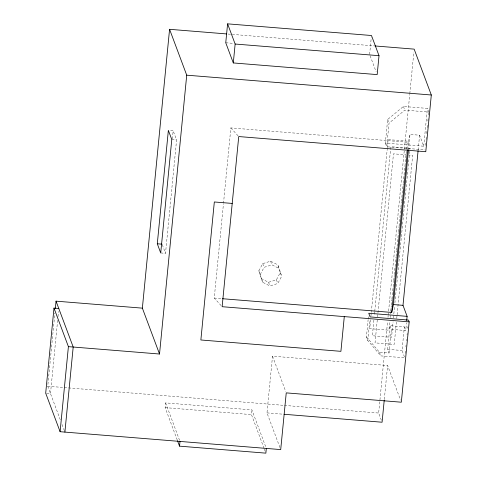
<?xml version="1.0" encoding="UTF-8"?>
<svg xmlns="http://www.w3.org/2000/svg" width="477" height="477" viewBox="0 0 477 477"><rect width="100%" height="100%" fill="white"/><g stroke="black" fill="none" stroke-linecap="round" stroke-linejoin="round"><path stroke-width="0.36" stroke-dasharray="2.38 1.79" d="M60.263 419.712L47.748 386.221L54.891 312.99M57.634 320.329L50.49 393.561L46.376 393.233M57.997 316.627L58.498 311.451M172.364 138.902L173.157 130.752L169.049 130.418M160.719 252.947L165.519 253.335L176.579 139.904L173.157 130.752M177.217 439.961L165.125 407.62L165.591 402.892L251.91 409.892L266.059 447.736M221.155 305.62L214.256 298.053L223.421 204.102M223.492 203.363L230.856 127.908L408.3 142.295L410.005 134.425L419.599 135.206L423.713 146.212L385.35 143.1L387.652 119.471L403.423 106.46L427.404 108.404L428.775 112.071L404.8 110.127L389.029 123.144L386.722 146.773L425.09 149.885M264.055 448.332L251.451 414.614L251.91 409.892M279.939 447.533L266.983 412.891L272.516 356.176L387.616 365.507L400.567 400.143M369.627 54.42L371.261 37.695M366.443 336.875L379.448 352.223L389.041 352.998L387.67 349.331L389.977 325.696L404.365 326.864L402.057 350.494L404.8 357.833L380.825 355.89L367.821 340.548L366.443 336.875L368.101 319.894M368.172 319.155L368.465 316.197M367.821 340.548L369.836 319.87M370.581 319.751L369.717 328.647L388.898 330.197L389.763 321.319M370.945 316.042L371.237 313.079M371.309 312.334L387.288 148.496M387.36 147.751L388.159 139.6L407.34 141.15L405.045 164.678M373.89 320.186L372.376 335.754L391.557 337.311L393.078 321.742M374.469 314.254L374.689 312.03M374.761 311.29L390.818 146.707L409.999 148.264L394.884 303.205M377.277 319.882L375.035 342.868L394.217 344.418L396.387 322.16M377.563 316.919L393.477 153.821L406.016 154.834M381.35 420.255L378.655 413.046L387.622 321.14M387.98 317.438L388.123 315.953M388.2 315.214L409.743 94.345M409.815 93.599L413.869 52.094M390.126 317.616L390.413 314.653M390.49 313.914L390.705 311.696M390.776 310.956L391.283 305.775M391.355 305.03L391.861 299.848M391.933 299.109L393.09 287.267M393.161 286.528L393.662 281.347M393.74 280.601L394.24 275.42M394.312 274.68L395.469 262.839M395.54 262.1L396.047 256.918M396.119 256.173L396.625 250.991M396.697 250.252L397.854 238.411M397.925 237.671L398.432 232.49M398.504 231.744L399.01 226.563M399.082 225.824L400.239 213.982M400.31 213.243L400.811 208.061M400.889 207.316L401.39 202.17M401.461 201.437L402.606 189.673M402.677 188.94L403.184 183.794M403.256 183.061L404.401 171.297M404.472 170.557L404.973 165.412M407.65 148.949L408.3 142.295M408.491 149.963L410.005 134.425M384.313 399.386L387.616 365.507M389.041 352.998L391.349 329.368L389.977 325.696M393.436 318.034L394.592 306.174M396.751 318.457L397.037 315.488M397.108 314.748L412.659 155.371L408.968 155.073M418.15 150.034L419.599 135.206M391.349 329.368L405.736 330.537L406.493 322.738M423.713 146.212L427.404 108.404M425.52 145.431L425.74 143.207M426.098 139.505L426.319 137.281M426.676 133.572L426.897 131.348M427.255 127.639L427.547 124.676M427.911 120.967L428.125 118.743M428.489 115.04L428.704 112.816M405.235 353.397L405.456 351.173M405.891 346.737L406.04 345.253M406.476 340.816L406.625 339.338M407.06 334.896L407.203 333.417M407.716 328.236L407.859 326.757M258.85 270.864L262.714 263.65L270.596 261.175L277.87 264.878L279.242 268.551L281.657 276.272L277.787 283.487L269.904 285.962L262.63 282.259L258.85 270.864L262.63 282.259M260.221 274.537L264.091 267.323L271.968 264.842L279.242 268.551M261.259 278.586L268.533 282.295L276.416 279.814L280.279 272.6L277.87 264.878M228.125 34.052L374.135 45.887M225.752 42.757L233.915 43.419M171.786 139.517L176.579 139.904M214.256 298.053L221.68 298.656M387.67 349.331L402.057 350.494M47.748 386.221L283.684 405.349M284.429 405.408L378.655 413.046M266.983 412.891L283.32 414.215M165.125 407.62L251.451 414.614M230.856 127.908L238.244 136.017M403.423 106.46L404.8 110.127M370.146 55.809L376.132 71.818M387.652 119.471L389.029 123.144M385.35 143.1L386.722 146.773M404.365 326.864L405.736 330.537M379.448 352.223L380.825 355.89M280.279 272.6L281.657 276.272M270.596 261.175L271.968 264.842M276.416 279.814L277.787 283.487M262.714 263.65L264.091 267.323M268.533 282.295L269.904 285.962M272.516 356.176L285.723 391.492M264.312 449.024L265.343 451.773M162.335 244.832L165.519 253.335M165.591 402.892L179.74 440.736M62.064 424.53L64.383 430.719"/><path stroke-width="0.72" d="M58.79 308.494L53.99 308.1L45.691 393.173L60.102 431.709L280.709 449.59L286.242 392.875L401.336 402.206L409.177 321.862L408.515 320.097L370.122 316.913L368.751 313.246L407.119 316.358L406.702 320.61M55.32 308.547L56.042 301.154L142.367 308.148L159.521 354.023L68.402 346.636L53.99 308.1M60.102 431.709L68.402 346.636M64.896 432.096L73.196 347.023L56.042 301.154M142.367 308.148L169.573 29.306L226.641 33.933M157.297 243.789L168.363 130.364L171.786 139.517L160.719 252.947L157.297 243.789L162.091 244.176M159.521 354.023L186.722 75.175L169.573 29.306M266.321 448.422L265.856 453.15L179.531 446.15L179.996 441.428M227.601 23.85L225.752 42.757L233.301 62.94L377.176 74.603L379.018 55.696L371.47 35.513L227.601 23.85L235.143 44.033L233.301 62.94M344.293 316.603L340.906 351.334L200.865 339.982L214.328 201.974L232.216 203.423M222.425 298.715L391.7 312.435L407.579 149.695M391.7 312.435L393.412 304.57L408.491 149.963M384.241 400.125L382.083 422.223L284.065 414.274M407.119 316.358L402.999 305.346L418.079 150.774M374.874 45.947L414.155 49.131L431.309 95.001L425.776 151.716L238.738 136.553L222.139 306.699L409.177 321.862M235.143 44.033L379.018 55.696M186.722 75.175L431.309 95.001M393.412 304.57L402.999 305.346M177.474 440.647L179.531 446.15"/></g></svg>
